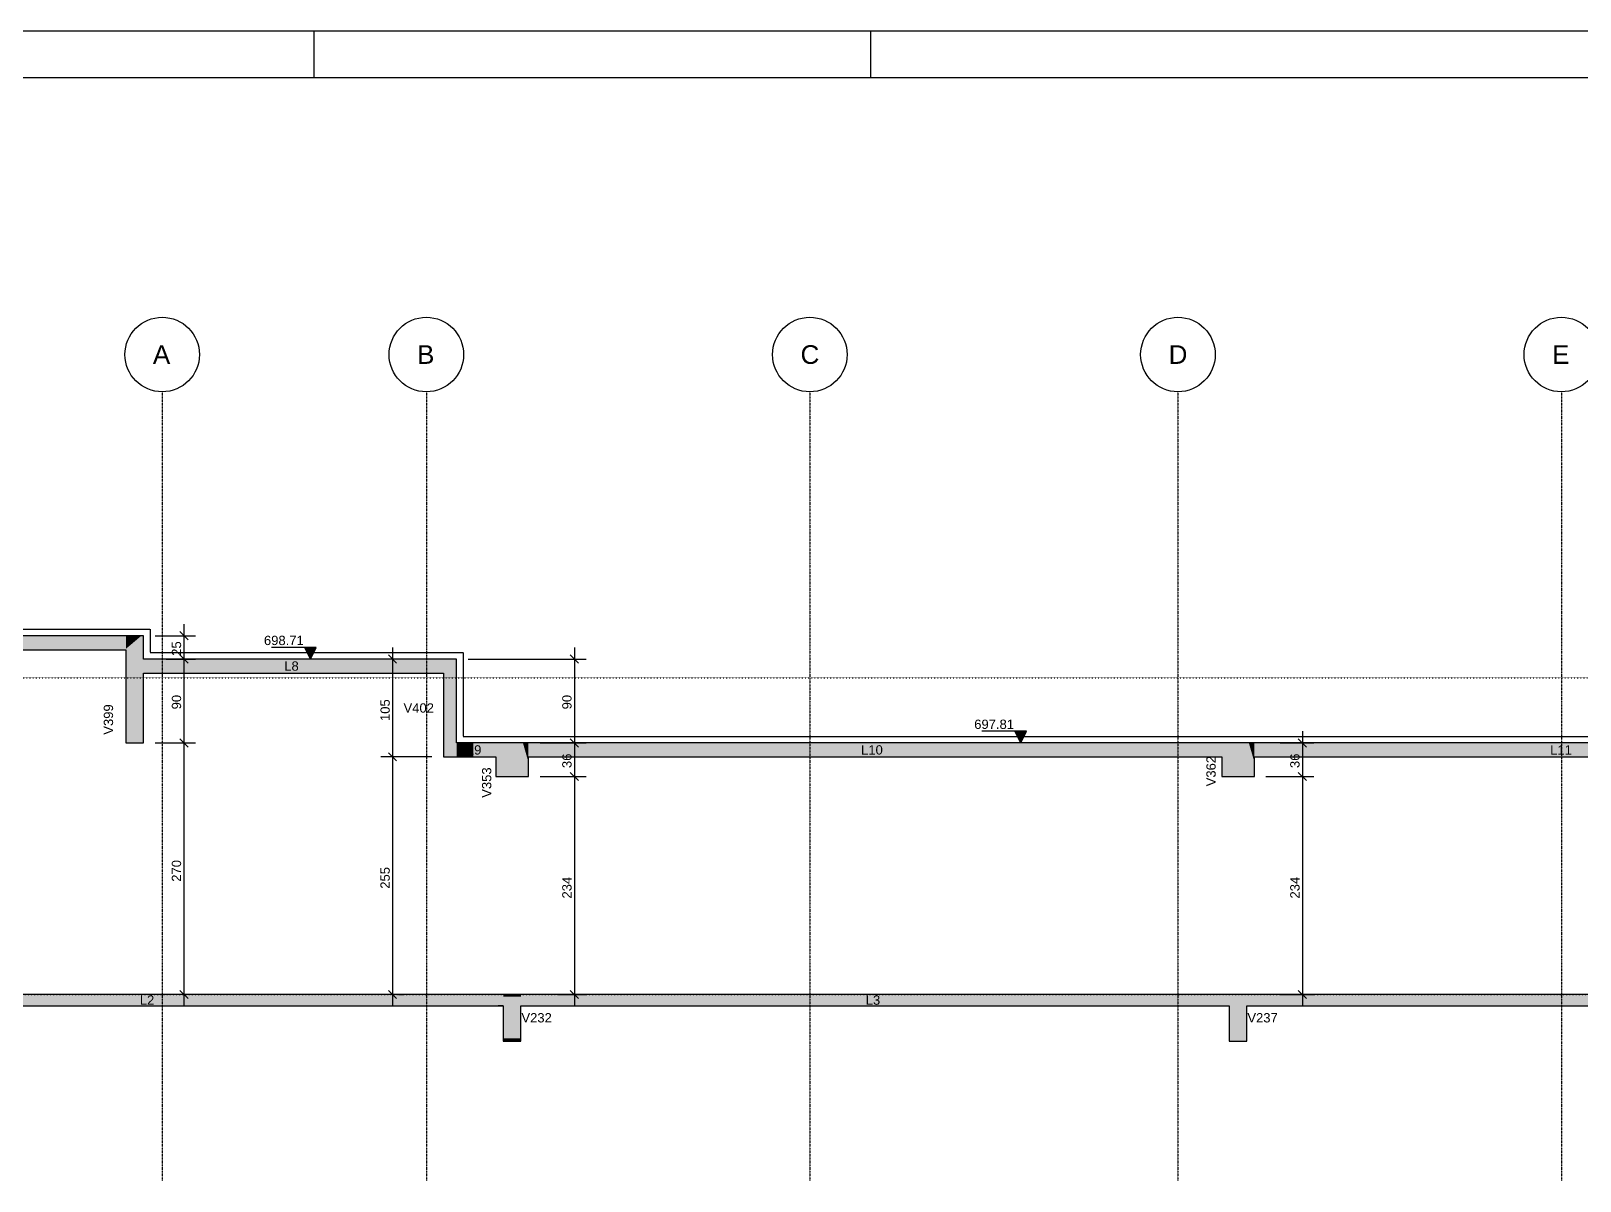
# Model space of a CAD drawing. Extents: x 37185 to 43130, y -8131 to -3926.
# Drawn here: x 38528 to 40190, y -5161 to -3926 of the extents above; entities that cross this region are included whole.
import ezdxf

# ---------------------------------------------------------------- set-up
doc = ezdxf.new("R2010")
doc.units = 0
doc.header["$MEASUREMENT"] = 0
for name, pattern in [('ESTILO_TQS_0001', [1, 0.7, -0.3]), ('ESTILO_TQS_0002', [0.4, 0.1, -0.3]), ('ESTILO_TQS_0004', [1.12, 0.5, -0.2, 0.01, -0.2, 0.01, -0.2])]:
    doc.linetypes.add(name, pattern=pattern)
for name, color, linetype in [('50', 5, 'CONTINUOUS'), ('51', 5, 'CONTINUOUS'), ('52', 3, 'CONTINUOUS'), ('67', 7, 'CONTINUOUS'), ('68', 4, 'CONTINUOUS'), ('70', 160, 'CONTINUOUS'), ('74', 2, 'CONTINUOUS'), ('75', 9, 'CONTINUOUS'), ('79', 12, 'CONTINUOUS'), ('95', 7, 'CONTINUOUS'), ('96', 252, 'CONTINUOUS')]:
    doc.layers.add(name, color=color, linetype=linetype)
doc.styles.add('TQS_ARIAL', font='arial.ttf')

msp = doc.modelspace()

# ---------------------------------------------------------------- linework, layer by layer
at = {"layer": '50', "linetype": 'Continuous'}
for centre in [(38669, -4273.6), (38952.5, -4273.6), (39364, -4273.6), (39759, -4273.6), (40170.5, -4273.6)]:
    msp.add_circle(centre, 40, dxfattribs=at)
at = {"layer": '52', "linetype": 'Continuous'}
for points in [[(38649, -4575.4), (38646.7, -4575.4), (38630, -4575.4), (38595.6, -4575.4), (38349, -4575.4)], [(38649, -4600.4), (38649, -4575.4)], [(38349, -4590.4), (38509.7, -4590.4), (38544.1, -4590.4), (38630, -4590.4)], [(38630, -4590.4), (38630, -4624.7), (38630, -4690.4)], [(38985, -4600.4), (38979.4, -4600.4), (38971, -4600.4), (38726.1, -4600.4), (38649, -4600.4)], [(38985, -4690.4), (38985, -4663.1), (38985, -4623.1), (38985, -4600.4)], [(38649, -4690.4), (38649, -4676.4), (38649, -4641.2), (38649, -4615.4)], [(38649, -4615.4), (38679.8, -4615.4), (38756.9, -4615.4), (38803, -4615.4), (38846.6, -4615.4), (38916.1, -4615.4), (38944.4, -4615.4), (38971, -4615.4)], [(38971, -4615.4), (38971, -4642.8), (38971, -4682.7), (38971, -4705.4)], [(38630, -4690.4), (38640.9, -4690.4), (38643.2, -4690.4), (38649, -4690.4)], [(40506, -4690.4), (40044.4, -4690.4), (39841, -4690.4), (39835.1, -4690.4), (39806, -4690.4), (39289.6, -4690.4), (39062, -4690.4), (39056.1, -4690.4), (39027, -4690.4), (39003, -4690.4), (38985, -4690.4)], [(38971, -4705.4), (38974, -4705.4), (38979.7, -4705.4), (38985, -4705.4), (38990.2, -4705.4), (39003, -4705.4), (39027, -4705.4)], [(39027, -4705.4), (39027, -4705.8), (39027, -4726.4)], [(39062, -4726.4), (39062, -4722), (39062, -4711), (39062, -4705.4)], [(39062, -4705.4), (39153, -4705.4), (39380.6, -4705.4), (39806, -4705.4)], [(39806, -4705.4), (39806, -4705.8), (39806, -4726.4)], [(39841, -4726.4), (39841, -4722), (39841, -4711), (39841, -4705.4)], [(39841, -4705.4), (39922.4, -4705.4), (40125.8, -4705.4), (40506, -4705.4), (40516.9, -4705.4), (40519.2, -4705.4), (40525, -4705.4)], [(39027, -4726.4), (39031.3, -4726.4), (39042, -4726.4), (39056.1, -4726.4), (39057.4, -4726.4), (39062, -4726.4)], [(39806, -4726.4), (39810.3, -4726.4), (39821, -4726.4), (39835.1, -4726.4), (39836.4, -4726.4), (39841, -4726.4)], [(40625.9, -4960.4), (40625.2, -4960.4), (40624, -4960.4), (40607.4, -4960.4), (39833, -4960.4), (39814, -4960.4), (39054, -4960.4), (39035, -4960.4), (38275, -4960.4), (38256, -4960.4), (38221.1, -4960.4), (37971.5, -4960.4), (37970.6, -4960.4), (37970.3, -4960.4), (37969, -4960.4), (37968.9, -4960.4)], [(38275, -4972.4), (38974, -4972.4), (38990.1, -4972.4), (38995.7, -4972.4), (39012.3, -4972.4), (39018.1, -4972.4), (39030.7, -4972.4), (39035, -4972.4)], [(39035, -4972.4), (39035, -5007.6), (39035, -5008), (39035, -5008.1), (39035, -5008.3), (39035, -5009.9), (39035, -5010.4)], [(39054, -5010.4), (39054, -5008.8), (39054, -5008.3), (39054, -5008.1), (39054, -5007.8), (39054, -5007.6), (39054, -4972.4)], [(39054, -4972.4), (39753, -4972.4), (39771.5, -4972.4), (39777.9, -4972.4), (39801.4, -4972.4), (39809.6, -4972.4), (39812.9, -4972.4), (39814, -4972.4)], [(39814, -4972.4), (39814, -5010.4)], [(39833, -5010.4), (39833, -5007), (39833, -5005.8), (39833, -4972.4)], [(39833, -4972.4), (39863.5, -4972.4), (39874.1, -4972.4), (40601.6, -4972.4), (40622.5, -4972.4), (40624, -4972.4)], [(39035, -5010.4), (39036.3, -5010.4), (39036.8, -5010.4), (39054, -5010.4)], [(39814, -5010.4), (39831.3, -5010.4), (39832.6, -5010.4), (39833, -5010.4)]]:
    msp.add_lwpolyline(points, dxfattribs=at)
at = {"layer": '67', "linetype": 'ESTILO_TQS_0002'}
for p, q in [((37941.5, -4620.4), (41194, -4620.4)), ((37707.7, -4960.4), (41194, -4960.4))]:
    msp.add_line(p, q, dxfattribs=at)
at = {"layer": '68', "linetype": 'ESTILO_TQS_0001'}
msp.add_lwpolyline([(38356, -4543.4), (38356, -4568.4), (38656, -4568.4), (38656, -4593.4), (38985, -4593.4), (38992, -4593.4), (38992, -4683.4), (40499, -4683.4), (40499, -4543.4), (40654, -4543.4)], dxfattribs=at)
at = {"layer": '70', "linetype": 'ESTILO_TQS_0004'}
for p, q in [((38669, -4313.6), (38669, -5160.6)), ((38952.5, -4313.6), (38952.5, -5160.6)), ((39364, -4313.6), (39364, -5160.6)), ((39759, -4313.6), (39759, -5160.6)), ((40170.5, -4313.6), (40170.5, -5160.6))]:
    msp.add_line(p, q, dxfattribs=at)
at = {"layer": '75', "linetype": 'Continuous'}
for p, q in [((38687.9, -4571), (38696.7, -4579.8)), ((38692.3, -4562.9), (38692.3, -4612.9)), ((38649, -4575.4), (38649, -4575.4)), ((38661.5, -4575.4), (38704.8, -4575.4)), ((38660.6, -4600.4), (38660.6, -4600.4)), ((38673.1, -4600.4), (38704.8, -4600.4)), ((38673.1, -4600.4), (38673.1, -4600.4)), ((38685.6, -4600.4), (38704.8, -4600.4)), ((38687.9, -4596), (38696.7, -4604.8)), ((38687.9, -4596), (38696.7, -4604.8)), ((38692.3, -4587.9), (38692.3, -4702.9)), ((38834.4, -4587.9), (38786.4, -4587.9)), ((38828.2, -4600.4), (38821.9, -4587.9)), ((38822.5, -4589), (38833.9, -4589)), ((38823, -4590.2), (38833.3, -4590.2)), ((38823.6, -4591.3), (38832.8, -4591.3)), ((38824.2, -4592.4), (38832.2, -4592.4)), ((38824.7, -4593.5), (38831.6, -4593.5)), ((38825.3, -4594.6), (38831.1, -4594.6)), ((38825.8, -4595.7), (38830.5, -4595.7)), ((38826.4, -4596.8), (38830, -4596.8)), ((38826.9, -4598), (38829.4, -4598)), ((38827.5, -4599.1), (38828.9, -4599.1)), ((38828.2, -4600.4), (38834.4, -4587.9)), ((38972.5, -4600.4), (38903.7, -4600.4)), ((38911.8, -4596), (38920.6, -4604.8)), ((38916.2, -4587.9), (38916.2, -4717.9)), ((38985, -4600.4), (38985, -4600.4)), ((38985, -4600.4), (38985, -4600.4)), ((38997.5, -4600.4), (39123.8, -4600.4)), ((39106.8, -4596), (39115.7, -4604.8)), ((39111.3, -4587.9), (39111.3, -4702.9)), ((38687.9, -4686), (38696.7, -4694.8)), ((38687.9, -4686), (38696.7, -4694.8)), ((38692.3, -4677.9), (38692.3, -4972.9)), ((39106.8, -4686), (39115.7, -4694.8)), ((39106.8, -4686), (39115.7, -4694.8)), ((39111.3, -4677.9), (39111.3, -4738.9)), ((39596.6, -4677.9), (39548.6, -4677.9)), ((39590.4, -4690.4), (39584.1, -4677.9)), ((39584.7, -4679), (39596.1, -4679)), ((39585.3, -4680.2), (39595.5, -4680.2)), ((39585.8, -4681.3), (39595, -4681.3)), ((39586.4, -4682.4), (39594.4, -4682.4)), ((39586.9, -4683.5), (39593.8, -4683.5)), ((39587.5, -4684.6), (39593.3, -4684.6)), ((39588, -4685.7), (39592.7, -4685.7)), ((39588.6, -4686.8), (39592.2, -4686.8)), ((39590.4, -4690.4), (39596.6, -4677.9)), ((39888.1, -4686), (39896.9, -4694.8)), ((39892.5, -4677.9), (39892.5, -4738.9)), ((38649, -4690.4), (38649, -4690.4)), ((38649, -4690.4), (38649, -4690.4)), ((38661.5, -4690.4), (38704.8, -4690.4)), ((38661.5, -4690.4), (38704.8, -4690.4)), ((38911.8, -4701), (38920.6, -4709.8)), ((38911.8, -4701), (38920.6, -4709.8)), ((38916.2, -4692.9), (38916.2, -4972.9)), ((39062, -4690.4), (39062, -4690.4)), ((39074.5, -4690.4), (39123.8, -4690.4)), ((39074.5, -4690.4), (39074.5, -4690.4)), ((39087, -4690.4), (39123.8, -4690.4)), ((39589.2, -4688), (39591.6, -4688)), ((39589.7, -4689.1), (39591.1, -4689.1)), ((39856.1, -4690.4), (39856.1, -4690.4)), ((39868.6, -4690.4), (39905, -4690.4)), ((38958.5, -4705.4), (38903.7, -4705.4)), ((38958.5, -4705.4), (38903.7, -4705.4)), ((38971, -4705.4), (38971, -4705.4)), ((38971, -4705.4), (38971, -4705.4)), ((39111.3, -4713.9), (39111.3, -4972.9)), ((39892.5, -4713.9), (39892.5, -4972.9)), ((39062, -4726.4), (39062, -4726.4)), ((39062, -4726.4), (39062, -4726.4)), ((39074.5, -4726.4), (39123.8, -4726.4)), ((39074.5, -4726.4), (39123.8, -4726.4)), ((39106.8, -4722), (39115.7, -4730.8)), ((39106.8, -4722), (39115.7, -4730.8)), ((39841, -4726.4), (39841, -4726.4)), ((39841, -4726.4), (39841, -4726.4)), ((39853.5, -4726.4), (39905, -4726.4)), ((39853.5, -4726.4), (39905, -4726.4)), ((39888.1, -4722), (39896.9, -4730.8)), ((39888.1, -4722), (39896.9, -4730.8)), ((38687.5, -4960.4), (38679.8, -4960.4)), ((38687.9, -4956), (38696.7, -4964.8)), ((38700, -4960.4), (38700, -4960.4)), ((38910.1, -4960.4), (38910.1, -4960.4)), ((38911.8, -4956), (38920.6, -4964.8)), ((38922.6, -4960.4), (38928.7, -4960.4)), ((39081.6, -4960.4), (39081.6, -4960.4)), ((39094.1, -4960.4), (39123.8, -4960.4)), ((39106.8, -4956), (39115.7, -4964.8)), ((39856.1, -4960.4), (39856.1, -4960.4)), ((39868.6, -4960.4), (39905, -4960.4)), ((39888.1, -4956), (39896.9, -4964.8))]:
    msp.add_line(p, q, dxfattribs=at)
at = {"layer": '79', "linetype": 'Continuous'}
for points in [[(38821.9, -4587.9), (38828.2, -4600.4), (38834.4, -4587.9), (38821.9, -4587.9)], [(39584.1, -4677.9), (39590.4, -4690.4), (39596.6, -4677.9), (39584.1, -4677.9)]]:
    msp.add_lwpolyline(points, dxfattribs=at)
at = {"layer": '95', "linetype": 'Continuous'}
for p, q in [((37184.5, -3926.3), (43129.5, -3926.3)), ((38832, -3976.3), (38832, -3926.3)), ((39429.5, -3976.3), (39429.5, -3926.3)), ((37309.5, -3976.3), (43079.5, -3976.3))]:
    msp.add_line(p, q, dxfattribs=at)
at = {"layer": '96', "linetype": 'Continuous'}
for points in [[(38595.6, -4575.4), (38349, -4575.4), (38349, -4577.3)], [(38595.6, -4575.4), (38349, -4577.3), (38595.6, -4575.4)], [(38595.6, -4575.4), (38349, -4577.3), (38349, -4581.8)], [(38595.6, -4575.4), (38349, -4581.8), (38595.6, -4575.4)], [(38595.6, -4575.4), (38349, -4581.8), (38349, -4590.4)], [(38595.6, -4575.4), (38349, -4590.4), (38595.6, -4575.4)], [(38595.6, -4575.4), (38349, -4590.4), (38509.7, -4590.4)], [(38595.6, -4575.4), (38509.7, -4590.4), (38595.6, -4575.4)], [(38595.6, -4575.4), (38509.7, -4590.4), (38544.1, -4590.4)], [(38595.6, -4575.4), (38544.1, -4590.4), (38595.6, -4575.4)], [(38595.6, -4575.4), (38544.1, -4590.4), (38630, -4590.4)], [(38595.6, -4575.4), (38630, -4590.4), (38595.6, -4575.4)], [(38595.6, -4575.4), (38630, -4590.4), (38630, -4588.6)], [(38595.6, -4575.4), (38630, -4588.6), (38595.6, -4575.4)], [(38595.6, -4575.4), (38630, -4588.6), (38630, -4584)], [(38595.6, -4575.4), (38630, -4584), (38595.6, -4575.4)], [(38595.6, -4575.4), (38630, -4584), (38630, -4575.4)], [(38595.6, -4575.4), (38630, -4575.4), (38595.6, -4575.4)], [(38646.7, -4575.4), (38630, -4575.4), (38630, -4589.5)], [(38646.7, -4575.4), (38630, -4589.5), (38646.7, -4575.4)], [(38646.7, -4575.4), (38630, -4589.5), (38630, -4624.7)], [(38646.7, -4575.4), (38630, -4624.7), (38646.7, -4575.4)], [(38646.7, -4575.4), (38630, -4624.7), (38630, -4690.4)], [(38646.7, -4575.4), (38630, -4690.4), (38646.7, -4575.4)], [(38646.7, -4575.4), (38630, -4690.4), (38640.9, -4690.4)], [(38646.7, -4575.4), (38640.9, -4690.4), (38646.7, -4575.4)], [(38646.7, -4575.4), (38640.9, -4690.4), (38643.2, -4690.4)], [(38646.7, -4575.4), (38643.2, -4690.4), (38646.7, -4575.4)], [(38646.7, -4575.4), (38643.2, -4690.4), (38649, -4690.4)], [(38646.7, -4575.4), (38649, -4690.4), (38646.7, -4575.4)], [(38646.7, -4575.4), (38649, -4690.4), (38649, -4676.4)], [(38646.7, -4575.4), (38649, -4676.4), (38646.7, -4575.4)], [(38646.7, -4575.4), (38649, -4676.4), (38649, -4641.2)], [(38646.7, -4575.4), (38649, -4641.2), (38646.7, -4575.4)], [(38646.7, -4575.4), (38649, -4641.2), (38649, -4575.4)], [(38646.7, -4575.4), (38649, -4575.4), (38646.7, -4575.4)], [(38726.1, -4600.4), (38649, -4600.4), (38649, -4602.3)], [(38726.1, -4600.4), (38649, -4602.3), (38726.1, -4600.4)], [(38726.1, -4600.4), (38649, -4602.3), (38649, -4606.8)], [(38726.1, -4600.4), (38649, -4606.8), (38726.1, -4600.4)], [(38726.1, -4600.4), (38649, -4606.8), (38649, -4615.4)], [(38726.1, -4600.4), (38649, -4615.4), (38726.1, -4600.4)], [(38726.1, -4600.4), (38649, -4615.4), (38679.8, -4615.4)], [(38726.1, -4600.4), (38679.8, -4615.4), (38726.1, -4600.4)], [(38726.1, -4600.4), (38679.8, -4615.4), (38756.9, -4615.4)], [(38726.1, -4600.4), (38756.9, -4615.4), (38726.1, -4600.4)], [(38726.1, -4600.4), (38756.9, -4615.4), (38803, -4615.4)], [(38726.1, -4600.4), (38803, -4615.4), (38726.1, -4600.4)], [(38726.1, -4600.4), (38803, -4615.4), (38846.6, -4615.4)], [(38726.1, -4600.4), (38846.6, -4615.4), (38726.1, -4600.4)], [(38726.1, -4600.4), (38846.6, -4615.4), (38916.1, -4615.4)], [(38726.1, -4600.4), (38916.1, -4615.4), (38726.1, -4600.4)], [(38726.1, -4600.4), (38916.1, -4615.4), (38944.4, -4615.4)], [(38726.1, -4600.4), (38944.4, -4615.4), (38726.1, -4600.4)], [(38726.1, -4600.4), (38944.4, -4615.4), (38971, -4615.4)], [(38726.1, -4600.4), (38971, -4615.4), (38726.1, -4600.4)], [(38726.1, -4600.4), (38971, -4615.4), (38971, -4609.4)], [(38726.1, -4600.4), (38971, -4609.4), (38726.1, -4600.4)], [(38726.1, -4600.4), (38971, -4609.4), (38971, -4603.7)], [(38726.1, -4600.4), (38971, -4603.7), (38726.1, -4600.4)], [(38726.1, -4600.4), (38971, -4603.7), (38971, -4600.4)], [(38726.1, -4600.4), (38971, -4600.4), (38726.1, -4600.4)], [(38979.4, -4600.4), (38971, -4600.4), (38971, -4642.8)], [(38979.4, -4600.4), (38971, -4642.8), (38979.4, -4600.4)], [(38979.4, -4600.4), (38971, -4642.8), (38971, -4682.7)], [(38979.4, -4600.4), (38971, -4682.7), (38979.4, -4600.4)], [(38979.4, -4600.4), (38971, -4682.7), (38971, -4705.4)], [(38979.4, -4600.4), (38971, -4705.4), (38979.4, -4600.4)], [(38979.4, -4600.4), (38971, -4705.4), (38974, -4705.4)], [(38979.4, -4600.4), (38974, -4705.4), (38979.4, -4600.4)], [(38979.4, -4600.4), (38974, -4705.4), (38979.7, -4705.4)], [(38979.4, -4600.4), (38979.7, -4705.4), (38979.4, -4600.4)], [(38979.4, -4600.4), (38979.7, -4705.4), (38985, -4705.4)], [(38979.4, -4600.4), (38985, -4705.4), (38979.4, -4600.4)], [(38979.4, -4600.4), (38985, -4705.4), (38985, -4663.1)], [(38979.4, -4600.4), (38985, -4663.1), (38979.4, -4600.4)], [(38979.4, -4600.4), (38985, -4663.1), (38985, -4623.1)], [(38979.4, -4600.4), (38985, -4623.1), (38979.4, -4600.4)], [(38979.4, -4600.4), (38985, -4623.1), (38985, -4600.4)], [(38979.4, -4600.4), (38985, -4600.4), (38979.4, -4600.4)], [(39003, -4690.4), (38985, -4690.4), (38985, -4695.2)], [(39003, -4690.4), (38985, -4695.2), (39003, -4690.4)], [(39003, -4690.4), (38985, -4695.2), (38985, -4701.2)], [(39003, -4690.4), (38985, -4701.2), (39003, -4690.4)], [(39003, -4690.4), (38985, -4701.2), (38985, -4705.4)], [(39003, -4690.4), (38985, -4705.4), (39003, -4690.4)], [(39003, -4690.4), (38985, -4705.4), (38990.2, -4705.4)], [(39003, -4690.4), (38990.2, -4705.4), (39003, -4690.4)], [(39003, -4690.4), (38990.2, -4705.4), (39003, -4705.4)], [(39003, -4690.4), (39003, -4705.4), (39003, -4690.4)], [(39003, -4690.4), (39003, -4705.4), (39027, -4705.4)], [(39003, -4690.4), (39027, -4705.4), (39003, -4690.4)], [(39003, -4690.4), (39027, -4705.4), (39027, -4703.6)], [(39003, -4690.4), (39027, -4703.6), (39003, -4690.4)], [(39003, -4690.4), (39027, -4703.6), (39027, -4699)], [(39003, -4690.4), (39027, -4699), (39003, -4690.4)], [(39003, -4690.4), (39027, -4699), (39027, -4690.4)], [(39003, -4690.4), (39027, -4690.4), (39003, -4690.4)], [(39056.1, -4690.4), (39027, -4690.4), (39027, -4694.8)], [(39056.1, -4690.4), (39027, -4694.8), (39056.1, -4690.4)], [(39056.1, -4690.4), (39027, -4694.8), (39027, -4705.8)], [(39056.1, -4690.4), (39027, -4705.8), (39056.1, -4690.4)], [(39056.1, -4690.4), (39027, -4705.8), (39027, -4726.4)], [(39056.1, -4690.4), (39027, -4726.4), (39056.1, -4690.4)], [(39056.1, -4690.4), (39027, -4726.4), (39031.3, -4726.4)], [(39056.1, -4690.4), (39031.3, -4726.4), (39056.1, -4690.4)], [(39056.1, -4690.4), (39031.3, -4726.4), (39042, -4726.4)], [(39056.1, -4690.4), (39042, -4726.4), (39056.1, -4690.4)], [(39056.1, -4690.4), (39042, -4726.4), (39056.1, -4726.4)], [(39056.1, -4690.4), (39056.1, -4726.4), (39056.1, -4690.4)], [(39056.1, -4690.4), (39056.1, -4726.4), (39057.4, -4726.4)], [(39056.1, -4690.4), (39057.4, -4726.4), (39056.1, -4690.4)], [(39056.1, -4690.4), (39057.4, -4726.4), (39062, -4726.4)], [(39056.1, -4690.4), (39062, -4726.4), (39056.1, -4690.4)], [(39056.1, -4690.4), (39062, -4726.4), (39062, -4722)], [(39056.1, -4690.4), (39062, -4722), (39056.1, -4690.4)], [(39056.1, -4690.4), (39062, -4722), (39062, -4711)], [(39056.1, -4690.4), (39062, -4711), (39056.1, -4690.4)], [(39056.1, -4690.4), (39062, -4711), (39062, -4690.4)], [(39056.1, -4690.4), (39062, -4690.4), (39056.1, -4690.4)], [(39289.6, -4690.4), (39062, -4690.4), (39062, -4692.3)], [(39289.6, -4690.4), (39062, -4692.3), (39289.6, -4690.4)], [(39289.6, -4690.4), (39062, -4692.3), (39062, -4696.8)], [(39289.6, -4690.4), (39062, -4696.8), (39289.6, -4690.4)], [(39289.6, -4690.4), (39062, -4696.8), (39062, -4705.4)], [(39289.6, -4690.4), (39062, -4705.4), (39289.6, -4690.4)], [(39289.6, -4690.4), (39062, -4705.4), (39153, -4705.4)], [(39289.6, -4690.4), (39153, -4705.4), (39289.6, -4690.4)], [(39289.6, -4690.4), (39153, -4705.4), (39380.6, -4705.4)], [(39289.6, -4690.4), (39380.6, -4705.4), (39289.6, -4690.4)], [(39289.6, -4690.4), (39380.6, -4705.4), (39806, -4705.4)], [(39289.6, -4690.4), (39806, -4705.4), (39289.6, -4690.4)], [(39289.6, -4690.4), (39806, -4705.4), (39806, -4703.6)], [(39289.6, -4690.4), (39806, -4703.6), (39289.6, -4690.4)], [(39289.6, -4690.4), (39806, -4703.6), (39806, -4699)], [(39289.6, -4690.4), (39806, -4699), (39289.6, -4690.4)], [(39289.6, -4690.4), (39806, -4699), (39806, -4690.4)], [(39289.6, -4690.4), (39806, -4690.4), (39289.6, -4690.4)], [(39835.1, -4690.4), (39806, -4690.4), (39806, -4694.8)], [(39835.1, -4690.4), (39806, -4694.8), (39835.1, -4690.4)], [(39835.1, -4690.4), (39806, -4694.8), (39806, -4705.8)], [(39835.1, -4690.4), (39806, -4705.8), (39835.1, -4690.4)], [(39835.1, -4690.4), (39806, -4705.8), (39806, -4726.4)], [(39835.1, -4690.4), (39806, -4726.4), (39835.1, -4690.4)], [(39835.1, -4690.4), (39806, -4726.4), (39810.3, -4726.4)], [(39835.1, -4690.4), (39810.3, -4726.4), (39835.1, -4690.4)], [(39835.1, -4690.4), (39810.3, -4726.4), (39821, -4726.4)], [(39835.1, -4690.4), (39821, -4726.4), (39835.1, -4690.4)], [(39835.1, -4690.4), (39821, -4726.4), (39835.1, -4726.4)], [(39835.1, -4690.4), (39835.1, -4726.4), (39835.1, -4690.4)], [(39835.1, -4690.4), (39835.1, -4726.4), (39836.4, -4726.4)], [(39835.1, -4690.4), (39836.4, -4726.4), (39835.1, -4690.4)], [(39835.1, -4690.4), (39836.4, -4726.4), (39841, -4726.4)], [(39835.1, -4690.4), (39841, -4726.4), (39835.1, -4690.4)], [(39835.1, -4690.4), (39841, -4726.4), (39841, -4722)], [(39835.1, -4690.4), (39841, -4722), (39835.1, -4690.4)], [(39835.1, -4690.4), (39841, -4722), (39841, -4711)], [(39835.1, -4690.4), (39841, -4711), (39835.1, -4690.4)], [(39835.1, -4690.4), (39841, -4711), (39841, -4690.4)], [(39835.1, -4690.4), (39841, -4690.4), (39835.1, -4690.4)], [(40044.4, -4690.4), (39841, -4690.4), (39841, -4692.3)], [(40044.4, -4690.4), (39841, -4692.3), (40044.4, -4690.4)], [(40044.4, -4690.4), (39841, -4692.3), (39841, -4696.8)], [(40044.4, -4690.4), (39841, -4696.8), (40044.4, -4690.4)], [(40044.4, -4690.4), (39841, -4696.8), (39841, -4705.4)], [(40044.4, -4690.4), (39841, -4705.4), (40044.4, -4690.4)], [(40044.4, -4690.4), (39841, -4705.4), (39922.4, -4705.4)], [(40044.4, -4690.4), (39922.4, -4705.4), (40044.4, -4690.4)], [(40044.4, -4690.4), (39922.4, -4705.4), (40125.8, -4705.4)], [(40044.4, -4690.4), (40125.8, -4705.4), (40044.4, -4690.4)], [(40044.4, -4690.4), (40125.8, -4705.4), (40506, -4705.4)], [(40044.4, -4690.4), (40506, -4705.4), (40044.4, -4690.4)], [(40044.4, -4690.4), (40506, -4705.4), (40506, -4703.6)], [(40044.4, -4690.4), (40506, -4703.6), (40044.4, -4690.4)], [(40044.4, -4690.4), (40506, -4703.6), (40506, -4699)], [(40044.4, -4690.4), (40506, -4699), (40044.4, -4690.4)], [(40044.4, -4690.4), (40506, -4699), (40506, -4690.4)], [(40044.4, -4690.4), (40506, -4690.4), (40044.4, -4690.4)], [(38275, -4960.4), (38275, -4961.2), (39035, -4960.4)], [(38275, -4960.4), (39035, -4960.4), (38275, -4960.4)], [(38275, -4961.5), (39035, -4971.3), (39035, -4960.4)], [(38275, -4961.5), (39035, -4960.4), (38275, -4961.5)], [(38275, -4961.5), (39035, -4960.4), (38275, -4961.2)], [(38275, -4961.5), (38275, -4972.4), (39035, -4971.6)], [(38275, -4961.5), (39035, -4971.6), (38275, -4961.5)], [(38275, -4961.5), (39035, -4971.6), (39035, -4971.3)], [(38275, -4961.5), (39035, -4971.3), (38275, -4961.5)], [(39035, -4960.4), (39035, -4961.9), (39054, -4960.9)], [(39035, -4960.4), (39054, -4960.9), (39035, -4960.4)], [(39035, -4960.4), (39054, -4960.9), (39054, -4960.4)], [(39035, -4960.4), (39054, -4960.4), (39035, -4960.4)], [(39054, -4962.5), (39054, -4960.9), (39035, -4962.5)], [(39035, -4962.5), (39054, -4960.9), (39035, -4961.9)], [(39035, -4962.5), (39035, -4961.9), (39035, -4962.5)], [(39054, -4962.6), (39054, -4962.5), (39035, -4962.6)], [(39035, -4962.6), (39054, -4962.5), (39035, -4962.5)], [(39035, -4962.6), (39035, -4962.5), (39035, -4962.6)], [(39054, -4962.5), (39035, -4962.5), (39054, -4962.5)], [(39054, -5007.6), (39054, -4962.6), (39035, -5007.6)], [(39035, -5007.6), (39054, -4962.6), (39035, -4962.6)], [(39035, -5007.6), (39035, -4962.6), (39035, -5007.6)], [(39054, -4962.6), (39035, -4962.6), (39054, -4962.6)], [(39054, -4960.4), (39054, -4972.4), (39753, -4972.4)], [(39054, -4960.4), (39753, -4972.4), (39054, -4960.4)], [(39054, -4960.4), (39753, -4972.4), (39771.5, -4972.4)], [(39054, -4960.4), (39771.5, -4972.4), (39054, -4960.4)], [(39054, -4960.4), (39771.5, -4972.4), (39777.9, -4972.4)], [(39054, -4960.4), (39777.9, -4972.4), (39054, -4960.4)], [(39054, -4960.4), (39777.9, -4972.4), (39801.4, -4972.4)], [(39054, -4960.4), (39801.4, -4972.4), (39054, -4960.4)], [(39054, -4960.4), (39801.4, -4972.4), (39809.6, -4972.4)], [(39054, -4960.4), (39809.6, -4972.4), (39054, -4960.4)], [(39054, -4960.4), (39809.6, -4972.4), (39812.9, -4972.4)], [(39054, -4960.4), (39812.9, -4972.4), (39054, -4960.4)], [(39054, -4960.4), (39812.9, -4972.4), (39814, -4972.4)], [(39054, -4960.4), (39814, -4972.4), (39054, -4960.4)], [(39054, -4960.4), (39814, -4972.4), (39814, -4971.6)], [(39054, -4960.4), (39814, -4971.6), (39054, -4960.4)], [(39054, -4960.4), (39814, -4971.6), (39814, -4971.3)], [(39054, -4960.4), (39814, -4971.3), (39054, -4960.4)], [(39054, -4960.4), (39814, -4971.3), (39814, -4960.4)], [(39054, -4960.4), (39814, -4960.4), (39054, -4960.4)], [(39814, -4960.4), (39814, -5010.4), (39831.3, -5010.4)], [(39814, -4960.4), (39831.3, -5010.4), (39814, -4960.4)], [(39814, -4960.4), (39831.3, -5010.4), (39832.6, -5010.4)], [(39814, -4960.4), (39832.6, -5010.4), (39814, -4960.4)], [(39814, -4960.4), (39832.6, -5010.4), (39833, -5010.4)], [(39814, -4960.4), (39833, -5010.4), (39814, -4960.4)], [(39814, -4960.4), (39833, -5010.4), (39833, -5007)], [(39814, -4960.4), (39833, -5007), (39814, -4960.4)], [(39814, -4960.4), (39833, -5007), (39833, -5005.8)], [(39814, -4960.4), (39833, -5005.8), (39814, -4960.4)], [(39814, -4960.4), (39833, -5005.8), (39833, -4960.4)], [(39814, -4960.4), (39833, -4960.4), (39814, -4960.4)], [(40607.4, -4960.4), (39833, -4960.4), (39833, -4961.2)], [(40607.4, -4960.4), (39833, -4961.2), (40607.4, -4960.4)], [(40607.4, -4960.4), (39833, -4961.2), (39833, -4961.5)], [(40607.4, -4960.4), (39833, -4961.5), (40607.4, -4960.4)], [(40607.4, -4960.4), (39833, -4961.5), (39833, -4972.4)], [(40607.4, -4960.4), (39833, -4972.4), (40607.4, -4960.4)], [(40607.4, -4960.4), (39833, -4972.4), (39863.5, -4972.4)], [(40607.4, -4960.4), (39863.5, -4972.4), (40607.4, -4960.4)], [(40607.4, -4960.4), (39863.5, -4972.4), (39874.1, -4972.4)], [(40607.4, -4960.4), (39874.1, -4972.4), (40607.4, -4960.4)], [(40607.4, -4960.4), (39874.1, -4972.4), (40601.6, -4972.4)], [(39035, -4971.6), (38275, -4972.4), (38974, -4972.4)], [(39035, -4971.6), (38974, -4972.4), (39035, -4971.6)], [(39035, -4971.6), (38974, -4972.4), (38990.1, -4972.4)], [(39035, -4971.6), (38990.1, -4972.4), (39035, -4971.6)], [(39035, -4971.6), (38990.1, -4972.4), (38995.7, -4972.4)], [(39035, -4971.6), (38995.7, -4972.4), (39035, -4971.6)], [(39035, -4971.6), (38995.7, -4972.4), (39012.3, -4972.4)], [(39035, -4971.6), (39012.3, -4972.4), (39035, -4971.6)], [(39035, -4971.6), (39012.3, -4972.4), (39018.1, -4972.4)], [(39035, -4971.6), (39018.1, -4972.4), (39035, -4971.6)], [(39035, -4971.6), (39018.1, -4972.4), (39030.7, -4972.4)], [(39035, -4971.6), (39030.7, -4972.4), (39035, -4971.6)], [(39035, -4971.6), (39030.7, -4972.4), (39035, -4972.4)], [(39035, -4971.6), (39035, -4972.4), (39035, -4971.6)], [(39054, -5007.8), (39054, -5007.6), (39035, -5007.6)], [(39054, -5007.8), (39035, -5007.6), (39054, -5007.8)], [(39054, -5007.6), (39035, -5007.6), (39054, -5007.6)], [(39054, -5007.8), (39035, -5007.6), (39035, -5008)], [(39054, -5008.1), (39054, -5007.8), (39035, -5008.1)], [(39035, -5008.1), (39054, -5007.8), (39035, -5008)], [(39054, -5007.8), (39035, -5008), (39054, -5007.8)], [(39035, -5008.1), (39035, -5008), (39035, -5008.1)], [(39054, -5008.3), (39054, -5008.1), (39035, -5008.3)], [(39035, -5008.3), (39054, -5008.1), (39035, -5008.1)], [(39035, -5008.3), (39035, -5008.1), (39035, -5008.3)], [(39054, -5008.1), (39035, -5008.1), (39054, -5008.1)], [(39054, -5008.8), (39054, -5008.3), (39035, -5008.3)], [(39054, -5008.8), (39035, -5008.3), (39054, -5008.8)], [(39054, -5008.3), (39035, -5008.3), (39054, -5008.3)], [(39054, -5008.8), (39035, -5008.3), (39035, -5009.9)], [(39054, -5008.8), (39035, -5009.9), (39054, -5008.8)], [(39054, -5008.8), (39035, -5009.9), (39035, -5010.4)], [(39054, -5008.8), (39035, -5010.4), (39054, -5008.8)], [(39054, -5008.8), (39035, -5010.4), (39036.3, -5010.4)], [(39054, -5008.8), (39036.3, -5010.4), (39054, -5008.8)], [(39054, -5008.8), (39036.3, -5010.4), (39036.8, -5010.4)], [(39054, -5008.8), (39036.8, -5010.4), (39054, -5008.8)], [(39054, -5008.8), (39036.8, -5010.4), (39054, -5010.4)], [(39054, -5008.8), (39054, -5010.4), (39054, -5008.8)]]:
    msp.add_solid(points, dxfattribs=at)

# ---------------------------------------------------------------- texts
at = {"layer": '51', "linetype": 'Continuous', "style": 'TQS_ARIAL'}
for s, p in [('A', (38659, -4283.6)), ('B', (38942.5, -4283.6)), ('C', (39354, -4283.6)), ('D', (39749, -4283.6)), ('E', (40160.5, -4283.6))]:
    msp.add_text(s, height=20, dxfattribs=at).set_placement(p)
at = {"layer": '74', "linetype": 'Continuous', "style": 'TQS_ARIAL'}
for s, p in [('L8', (38800, -4612.9)), ('V402', (38928, -4657.9)), ('L9', (38996, -4702.9)), ('L10', (39419, -4702.9)), ('L11', (40158.5, -4702.9)), ('L2', (38645, -4971.4)), ('L3', (39424, -4971.4)), ('V232', (39054.5, -4990.4)), ('V237', (39833.5, -4990.4))]:
    msp.add_text(s, height=10, dxfattribs=at).set_placement(p)
for s, p in [('V399', (38616.3, -4681.6)), ('V353', (39022.2, -4749.3)), ('V362', (39799.5, -4737))]:
    msp.add_text(s, height=10, rotation=90, dxfattribs=at).set_placement(p)
at = {"layer": '75', "linetype": 'Continuous', "style": 'TQS_ARIAL'}
for s, p in [('25', (38689.3, -4596.9)), ('90', (38689.3, -4654.4)), ('105', (38913.2, -4666.9)), ('90', (39108.3, -4654.4)), ('36', (39108.3, -4717.4)), ('36', (39889.5, -4717.4)), ('270', (38689.3, -4839.4)), ('255', (38913.2, -4846.9)), ('234', (39108.3, -4857.4)), ('234', (39889.5, -4857.4))]:
    msp.add_text(s, height=10, rotation=90, dxfattribs=at).set_placement(p)
for s, p in [('698.71', (38778.2, -4585.4)), ('697.81', (39540.4, -4675.4))]:
    msp.add_text(s, height=10, dxfattribs=at).set_placement(p)

doc.saveas('drawing.dxf')
